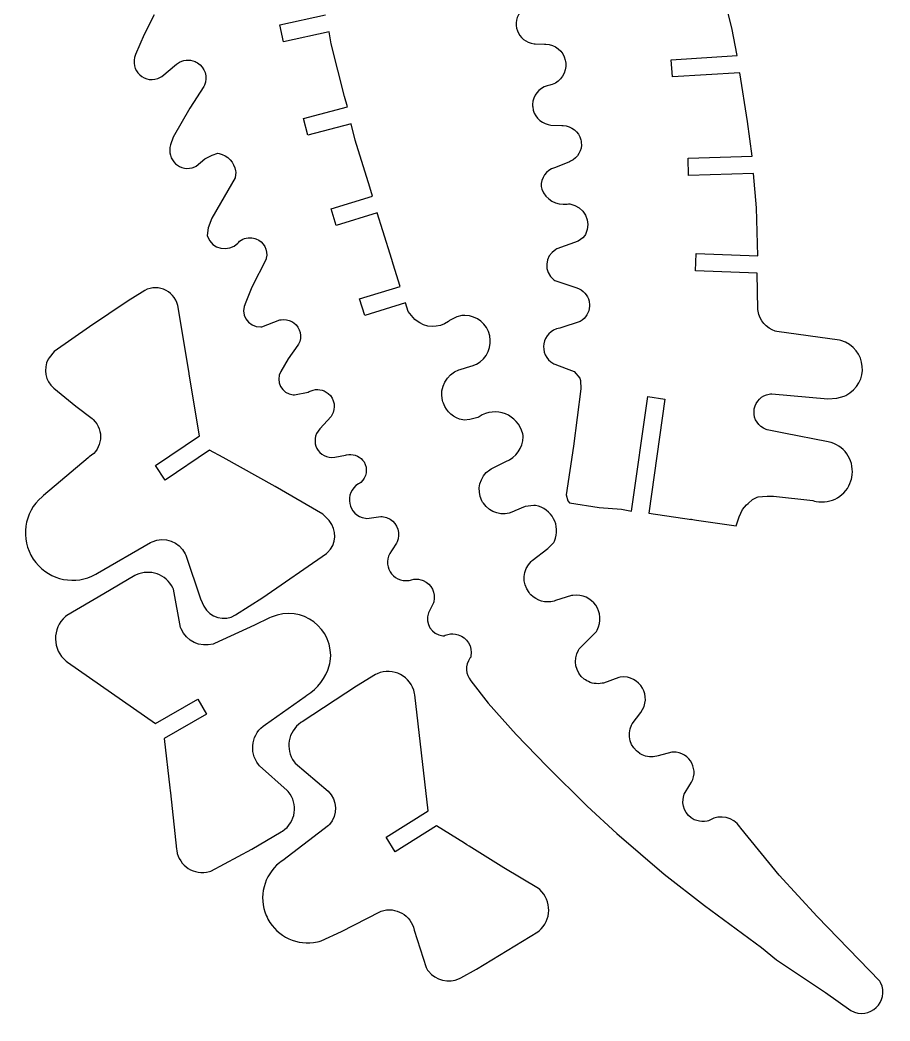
# Model space of a CAD drawing. Extents: x -18 to 13239, y -29 to 8823.
# Drawn here: x -18 to 3438, y -29 to 3949 of the extents above; entities that cross this region are included whole.
import ezdxf

# ---------------------------------------------------------------- set-up
doc = ezdxf.new("R2010")
doc.units = 0
doc.layers.get('0').update_dxf_attribs({"linetype": 'CONTINUOUS'})

msp = doc.modelspace()

# ---------------------------------------------------------------- linework, layer by layer
at = {"color": 7}
for p, q in [((2810.224212, 3918.151596), (2753.974208, 4143.441613)), ((514.317039, 3970.3916), (475.150036, 3891.521594)), ((1014.124077, 3929.511597), (1195.38409, 3969.4316)), ((1028.914078, 3862.341592), (1014.124077, 3929.511597)), ((1209.794091, 3902.161595), (1028.914078, 3862.341592)), ((1218.594092, 3854.831591), (1209.794091, 3902.161595)), ((2830.904214, 3808.171588), (2810.224212, 3918.151596)), ((475.150036, 3891.521594), (441.022033, 3812.651588)), ((1271.044096, 3645.851575), (1218.594092, 3854.831591)), ((2024.044153, 3854.801591), (2029.214153, 3854.491591)), ((2029.214153, 3854.491591), (2065.544156, 3853.781591)), ((2065.544156, 3853.781591), (2071.004156, 3853.741591)), ((677.300051, 3784.211586), (682.032052, 3782.001586)), ((682.032052, 3782.001586), (686.411052, 3779.471585)), ((2148.184162, 3789.101586), (2149.224162, 3783.761586)), ((2149.224162, 3783.761586), (2149.894162, 3778.401585)), ((2569.454194, 3791.561586), (2830.904214, 3808.171588)), ((2573.814194, 3722.911581), (2569.454194, 3791.561586)), ((544.707041, 3724.371581), (603.637046, 3773.811585)), ((603.637046, 3773.811585), (607.764046, 3776.981585)), ((2841.484215, 3739.911582), (2573.814194, 3722.911581)), ((2871.784217, 3545.741568), (2841.484215, 3739.911582)), ((540.392041, 3721.691581), (544.707041, 3724.371581)), ((712.215054, 3685.661578), (655.91605, 3599.281572)), ((714.403054, 3690.201579), (712.215054, 3685.661578)), ((2081.164157, 3688.801579), (2076.064157, 3687.561579)), ((2086.274158, 3689.681579), (2081.164157, 3688.801579)), ((2091.504158, 3691.151579), (2086.274158, 3689.681579)), ((2096.654158, 3692.871579), (2091.504158, 3691.151579)), ((1282.344097, 3603.611572), (1271.044096, 3645.851575)), ((655.91605, 3599.281572), (589.934045, 3483.381563)), ((1107.724084, 3557.961569), (1282.344097, 3603.611572)), ((2018.414152, 3614.091573), (2018.414152, 3608.831573)), ((2018.414152, 3608.831573), (2018.694152, 3603.551572)), ((1125.124085, 3491.411564), (1107.724084, 3557.961569)), ((2890.594218, 3407.521557), (2871.784217, 3545.741568)), ((1297.534098, 3536.491567), (1125.124085, 3491.411564)), ((1313.554099, 3471.251562), (1297.534098, 3536.491567)), ((2080.464157, 3533.571567), (2085.634158, 3532.611567)), ((2085.634158, 3532.611567), (2090.804158, 3531.941567)), ((2090.804158, 3531.941567), (2134.754161, 3529.771567)), ((2134.754161, 3529.771567), (2139.914162, 3529.831567)), ((589.934045, 3483.381563), (580.168044, 3453.831561)), ((1371.384104, 3285.321548), (1313.554099, 3471.251562)), ((2210.034167, 3473.031562), (2211.344167, 3468.081562)), ((2211.344167, 3468.081562), (2212.044167, 3463.011562)), ((681.390051, 3368.041554), (715.728054, 3397.741557)), ((715.728054, 3397.741557), (745.214056, 3412.571558)), ((745.214056, 3412.571558), (767.303058, 3420.061558)), ((767.303058, 3420.061558), (772.553058, 3418.991558)), ((2164.914164, 3386.221556), (2109.834159, 3363.401554)), ((2169.574164, 3388.241556), (2164.914164, 3386.221556)), ((2636.264199, 3400.501557), (2890.594218, 3407.521557)), ((2638.164199, 3331.731552), (2636.264199, 3400.501557)), ((676.804051, 3365.831554), (681.390051, 3368.041554)), ((838.974063, 3344.041553), (836.604063, 3321.841551)), ((838.314063, 3349.301553), (838.974063, 3344.041553)), ((2109.834159, 3363.401554), (2105.114159, 3362.101554)), ((836.604063, 3321.841551), (778.512059, 3221.521543)), ((2896.494219, 3338.871552), (2638.164199, 3331.731552)), ((2907.84422, 3202.161542), (2896.494219, 3338.871552)), ((1382.264104, 3248.841545), (1371.384104, 3285.321548)), ((2052.794155, 3287.171548), (2053.254155, 3282.351548)), ((2053.254155, 3282.351548), (2053.254155, 3282.351548)), ((2053.254155, 3282.311548), (2054.994155, 3277.061548)), ((1217.804092, 3198.291542), (1382.264104, 3248.841545)), ((778.512059, 3221.521543), (744.304056, 3162.291539)), ((1238.014094, 3132.541537), (1217.804092, 3198.291542)), ((1401.004106, 3182.64154), (1238.014094, 3132.541537)), ((1423.784108, 3110.841535), (1401.004106, 3182.64154)), ((2156.214163, 3217.871543), (2161.614163, 3218.871543)), ((2161.614163, 3218.871543), (2166.814164, 3218.191543)), ((2912.91422, 3011.541527), (2907.84422, 3202.161542)), ((744.304056, 3162.291539), (729.727055, 3122.831536)), ((729.727055, 3122.831536), (724.894055, 3093.331534)), ((1458.62411, 2997.711526), (1423.784108, 3110.841535)), ((724.894055, 3093.331534), (726.373055, 3088.661533)), ((847.234064, 3062.991531), (850.494064, 3066.701532)), ((850.494064, 3066.701532), (854.224065, 3069.911532)), ((909.784069, 3082.441533), (914.534069, 3081.191533)), ((914.534069, 3081.191533), (919.014069, 3079.651533)), ((2199.964166, 3070.621532), (2114.80416, 3039.24153)), ((2218.134168, 3082.941533), (2199.964166, 3070.621532)), ((2226.304168, 3092.501534), (2218.134168, 3082.941533)), ((2228.774168, 3097.141534), (2226.304168, 3092.501534)), ((2114.80416, 3039.24153), (2110.444159, 3036.901529)), ((959.074072, 2998.261526), (902.864068, 2887.261518)), ((960.304073, 3002.811527), (959.074072, 2998.261526)), ((1461.59411, 2988.231526), (1458.62411, 2997.711526)), ((1464.554111, 2978.741525), (1461.59411, 2988.231526)), ((2665.124201, 2953.031523), (2667.994202, 3021.761528)), ((2667.994202, 3021.761528), (2912.91422, 3011.541527)), ((1491.884113, 2890.021518), (1464.554111, 2978.741525)), ((2910.72422, 2942.791522), (2665.124201, 2953.031523)), ((2102.784159, 2916.89152), (2106.814159, 2913.97152)), ((2106.814159, 2913.97152), (2118.71416, 2910.11152)), ((2118.71416, 2910.11152), (2194.654166, 2884.581518)), ((2913.49422, 2798.631511), (2910.72422, 2942.791522)), ((466.725035, 2868.281517), (410.994031, 2832.641514)), ((902.864068, 2887.261518), (878.514066, 2828.131514)), ((1331.174101, 2840.631515), (1491.884113, 2890.021518)), ((410.994031, 2832.641514), (257.566019, 2730.171506)), ((1351.394102, 2774.87151), (1331.174101, 2840.631515)), ((1513.514114, 2824.711513), (1351.394102, 2774.87151)), ((1523.494115, 2791.231511), (1513.514114, 2824.711513)), ((2242.604169, 2831.571514), (2243.594169, 2826.631513)), ((2243.594169, 2826.631513), (2244.23417, 2821.751513)), ((652.159049, 2553.021493), (608.579046, 2814.521513)), ((1550.654117, 2759.361508), (1523.494115, 2791.231511)), ((2914.28422, 2792.551511), (2913.49422, 2798.631511)), ((942.914071, 2729.881506), (1014.164077, 2757.271508)), ((1014.164077, 2757.271508), (1018.934077, 2758.221508)), ((1061.39408, 2751.051508), (1065.62408, 2748.661508)), ((1065.62408, 2748.661508), (1069.504081, 2745.941507)), ((1555.204117, 2755.371508), (1550.654117, 2759.361508)), ((1688.504128, 2754.941508), (1683.714127, 2751.231508)), ((1717.95413, 2769.871509), (1688.504128, 2754.941508)), ((1737.654131, 2774.84151), (1717.95413, 2769.871509)), ((1743.584132, 2775.27151), (1737.654131, 2774.84151)), ((1749.544132, 2775.34151), (1743.584132, 2775.27151)), ((2207.244167, 2750.681508), (2131.144161, 2725.561506)), ((2211.464167, 2753.311508), (2207.244167, 2750.681508)), ((2215.554167, 2756.251508), (2211.464167, 2753.311508)), ((257.566019, 2730.171506), (117.759009, 2632.291499)), ((938.194071, 2729.531506), (942.914071, 2729.881506)), ((2131.144161, 2725.561506), (2126.084161, 2724.951506)), ((2988.804226, 2711.441505), (2982.934225, 2713.041505)), ((3237.354245, 2676.871502), (2988.804226, 2711.441505)), ((1849.05414, 2688.641503), (1847.97414, 2694.511504)), ((1849.85414, 2682.751503), (1849.05414, 2688.641503)), ((3243.414245, 2675.321502), (3237.354245, 2676.871502)), ((117.759009, 2632.291499), (97.000007, 2606.621497)), ((1085.924082, 2656.661501), (1046.734079, 2602.301497)), ((1088.294082, 2660.701501), (1085.924082, 2656.661501)), ((97.000007, 2606.621497), (93.989007, 2601.611496)), ((1046.734079, 2602.301497), (1017.424077, 2553.001493)), ((655.357049, 2533.591491), (652.159049, 2553.021493)), ((1725.40413, 2558.821493), (1731.074131, 2560.671493)), ((1731.074131, 2560.671493), (1772.864134, 2573.131494)), ((1772.864134, 2573.131494), (1778.684134, 2574.851494)), ((2102.254159, 2583.451495), (2106.934159, 2581.241495)), ((2106.934159, 2581.241495), (2151.304162, 2564.891494)), ((2151.304162, 2564.891494), (2183.774165, 2552.401493)), ((2183.774165, 2552.401493), (2205.744167, 2526.051491)), ((694.840052, 2296.451473), (655.357049, 2533.591491)), ((2205.744167, 2526.051491), (2208.584167, 2515.93149)), ((2208.584167, 2515.93149), (2210.414167, 2483.891488)), ((115.999009, 2486.541488), (203.562015, 2414.421482)), ((1071.894081, 2459.651486), (1126.004085, 2469.731487)), ((1126.004085, 2469.731487), (1130.104085, 2472.231487)), ((1198.374091, 2470.721487), (1202.334091, 2468.041486)), ((1202.334091, 2468.041486), (1206.114091, 2465.091486)), ((2210.414167, 2483.891488), (2181.154165, 2255.01147)), ((1067.244081, 2459.891486), (1071.894081, 2459.651486)), ((1661.914126, 2431.561484), (1660.314125, 2437.331484)), ((1663.744126, 2425.981483), (1661.914126, 2431.561484)), ((2411.794182, 1997.221451), (2476.004187, 2452.351485)), ((2476.004187, 2452.351485), (2544.114192, 2442.741484)), ((2544.114192, 2442.741484), (2480.154187, 1989.35145)), ((2958.834223, 2462.391486), (2963.724224, 2463.031486)), ((2963.724224, 2463.031486), (2968.544224, 2463.321486)), ((2968.544224, 2463.321486), (3191.354241, 2443.181485)), ((3191.354241, 2443.181485), (3226.694244, 2445.911485)), ((3226.694244, 2445.911485), (3256.874246, 2454.451485)), ((3256.874246, 2454.451485), (3262.614246, 2457.021486)), ((203.562015, 2414.421482), (268.33802, 2365.031479)), ((2898.254219, 2394.771481), (2898.614219, 2399.671481)), ((2898.614219, 2399.671481), (2899.404219, 2404.501482)), ((268.33802, 2365.031479), (272.516021, 2361.171478)), ((1217.474092, 2374.091479), (1173.364089, 2324.721476)), ((1220.124092, 2378.14148), (1217.474092, 2374.091479)), ((1746.684132, 2358.981478), (1740.814131, 2359.901478)), ((1768.824134, 2361.541478), (1746.684132, 2358.981478)), ((1800.784136, 2369.051479), (1768.824134, 2361.541478)), ((1805.994136, 2372.631479), (1800.784136, 2369.051479)), ((2950.974223, 2320.961475), (2946.354223, 2322.451475)), ((3016.454228, 2306.901474), (2950.974223, 2320.961475)), ((519.344039, 2178.131465), (694.840052, 2296.451473)), ((1980.68415, 2298.351474), (1979.344149, 2304.691474)), ((1980.70415, 2292.271473), (1980.68415, 2298.351474)), ((3192.344241, 2273.421472), (3016.454228, 2306.901474)), ((3198.684242, 2272.011472), (3192.344241, 2273.421472)), ((3204.964242, 2270.161471), (3198.684242, 2272.011472)), ((734.220055, 2240.041469), (557.798042, 2121.10146)), ((788.82806, 2210.721467), (734.220055, 2240.041469)), ((2181.154165, 2255.01147), (2152.404163, 2062.391456)), ((251.969019, 2209.861467), (75.439006, 2059.581456)), ((256.916019, 2212.761467), (251.969019, 2209.861467)), ((995.234075, 2094.941458), (788.82806, 2210.721467)), ((1232.854093, 2211.771467), (1274.624096, 2219.281468)), ((1274.624096, 2219.281468), (1279.154097, 2220.611468)), ((1342.934101, 2200.291466), (1345.874102, 2196.551466)), ((1345.874102, 2196.551466), (1348.474102, 2192.681466)), ((1853.26414, 2164.921464), (1912.194144, 2194.701466)), ((557.798042, 2121.10146), (519.344039, 2178.131465)), ((1848.34414, 2161.831463), (1853.26414, 2164.921464)), ((1331.684101, 2108.751459), (1327.0741, 2106.341459)), ((1335.424101, 2111.681459), (1331.684101, 2108.751459)), ((3283.564248, 2118.32146), (3285.414248, 2124.59146)), ((3285.414248, 2124.59146), (3286.924248, 2131.021461)), ((1185.39409, 1985.30145), (995.234075, 2094.941458)), ((75.439006, 2059.581456), (68.998005, 2054.371455)), ((1819.784137, 2033.511454), (1816.914137, 2038.601454)), ((1822.884138, 2028.591453), (1819.784137, 2033.511454)), ((2152.404163, 2062.391456), (2159.074163, 2038.931454)), ((2159.074163, 2038.931454), (2165.244164, 2029.881453)), ((2165.244164, 2029.881453), (2282.354172, 2012.341452)), ((2874.724217, 2028.071453), (2892.014218, 2043.791454)), ((2892.014218, 2043.791454), (2911.09422, 2052.811455)), ((2911.09422, 2052.811455), (2914.49422, 2053.781455)), ((2914.49422, 2053.781455), (2932.134221, 2055.201455)), ((2932.134221, 2055.201455), (2949.844223, 2056.511455)), ((2949.844223, 2056.511455), (2975.174225, 2056.471455)), ((2975.174225, 2056.471455), (3131.934237, 2039.321454)), ((3131.934237, 2039.321454), (3138.224237, 2037.561454)), ((3138.224237, 2037.561454), (3144.654238, 2036.131454)), ((1947.434147, 1997.941451), (1942.124147, 1995.371451)), ((1989.17415, 2015.321452), (1947.434147, 1997.941451)), ((2023.604153, 2020.341453), (1989.17415, 2015.321452)), ((2029.524153, 2019.531453), (2023.604153, 2020.341453)), ((2282.354172, 2012.341452), (2371.204179, 2004.961451)), ((2371.204179, 2004.961451), (2411.794182, 1997.221451)), ((2480.154187, 1989.35145), (2650.3542, 1964.521448)), ((2839.204214, 1974.611449), (2852.664215, 2003.681451)), ((2852.664215, 2003.681451), (2868.984217, 2022.801453)), ((2868.984217, 2022.801453), (2874.724217, 2028.071453)), ((1209.984091, 1959.741448), (1185.39409, 1985.30145)), ((1354.304102, 1969.041449), (1359.334103, 1968.561449)), ((1359.334103, 1968.561449), (1415.904107, 1976.141449)), ((1415.904107, 1976.141449), (1420.644107, 1975.931449)), ((1443.434109, 1969.991449), (1447.654109, 1967.881449)), ((1447.654109, 1967.881449), (1451.88411, 1965.481448)), ((2650.3542, 1964.521448), (2647.3642, 1964.971448)), ((2647.3642, 1964.971448), (2669.904202, 1961.741448)), ((2669.904202, 1961.741448), (2827.594214, 1938.751446)), ((2827.594214, 1938.751446), (2839.204214, 1974.611449)), ((289.977022, 1750.581432), (500.714038, 1873.251441)), ((500.714038, 1873.251441), (506.089038, 1875.731442)), ((1477.844112, 1870.581441), (1460.69411, 1843.471439)), ((1479.974112, 1875.001442), (1477.844112, 1870.581441)), ((2078.414157, 1848.29144), (2102.924159, 1873.041441)), ((2102.924159, 1873.041441), (2105.524159, 1878.501442)), ((1198.914091, 1828.661438), (1203.184091, 1832.341438)), ((1460.69411, 1843.471439), (1457.41411, 1839.571439)), ((2017.114152, 1801.361436), (2078.414157, 1848.29144)), ((34.239003, 1807.001436), (38.899003, 1800.271436)), ((38.899003, 1800.271436), (43.952003, 1793.601435)), ((638.228048, 1827.791438), (640.792048, 1822.391438)), ((640.792048, 1822.391438), (698.396053, 1648.521425)), ((946.634071, 1654.591425), (1198.914091, 1828.661438)), ((2012.964152, 1797.511436), (2017.114152, 1801.361436)), ((282.822021, 1746.341432), (289.977022, 1750.581432)), ((437.495033, 1740.951431), (314.494024, 1668.601426)), ((442.925033, 1743.691432), (437.495033, 1740.951431)), ((1527.644115, 1722.12143), (1532.584116, 1723.14143)), ((1532.584116, 1723.14143), (1537.094116, 1724.55143)), ((1574.784119, 1724.72143), (1579.314119, 1723.29143)), ((1579.314119, 1723.29143), (1583.85412, 1721.58143)), ((591.014045, 1686.851427), (588.499044, 1692.431428)), ((619.471047, 1535.411416), (591.014045, 1686.851427)), ((2007.894152, 1668.931426), (2004.314151, 1673.381426)), ((314.494024, 1668.601426), (167.135013, 1582.64142)), ((698.396053, 1648.521425), (712.410054, 1620.281422)), ((838.194063, 1585.13142), (946.634071, 1654.591425)), ((1624.004123, 1632.431423), (1604.464121, 1593.00142)), ((1625.364123, 1637.121424), (1624.004123, 1632.431423)), ((2011.684152, 1664.941426), (2007.894152, 1668.931426)), ((2108.804159, 1641.711424), (2103.514159, 1640.101424)), ((2172.684164, 1661.661426), (2108.804159, 1641.711424)), ((2178.304165, 1662.641426), (2172.684164, 1661.661426)), ((167.135013, 1582.64142), (162.201012, 1578.631419)), ((973.054073, 1572.721419), (913.504069, 1543.651417)), ((980.104074, 1576.071419), (973.054073, 1572.721419)), ((621.637047, 1529.721416), (619.471047, 1535.411416)), ((913.504069, 1543.651417), (754.693057, 1471.281411)), ((2203.044166, 1450.13141), (2271.714172, 1519.331415)), ((2271.714172, 1519.331415), (2274.474172, 1524.091415)), ((1661.504125, 1502.431413), (1666.354126, 1502.171413)), ((1666.354126, 1502.171413), (1671.134126, 1504.361414)), ((1712.544129, 1508.781414), (1717.71413, 1507.681414)), ((1717.71413, 1507.681414), (1722.64413, 1506.221414)), ((754.693057, 1471.281411), (748.858057, 1469.341411)), ((2200.354166, 1444.961409), (2203.044166, 1450.13141)), ((165.534013, 1401.271406), (170.547013, 1397.401406)), ((170.547013, 1397.401406), (519.796039, 1153.071387)), ((1213.164092, 1391.631405), (1214.424092, 1399.311406)), ((1772.434134, 1416.431407), (1769.384134, 1412.421407)), ((1773.594134, 1421.431407), (1772.434134, 1416.431407)), ((1210.624091, 1383.141404), (1213.124092, 1391.611405)), ((1213.124092, 1391.611405), (1213.124092, 1391.611405)), ((1394.684105, 1348.711402), (1319.1841, 1302.141398)), ((1400.134106, 1351.251402), (1394.684105, 1348.711402)), ((1772.864134, 1322.9214), (1842.234139, 1234.401393)), ((2228.524168, 1326.3214), (2223.894168, 1329.5214)), ((2233.374169, 1323.3014), (2228.524168, 1326.3214)), ((2299.964174, 1314.351399), (2294.344173, 1313.091399)), ((2361.434178, 1336.641401), (2299.964174, 1314.351399)), ((2366.854179, 1337.641401), (2361.434178, 1336.641401)), ((1319.1841, 1302.141398), (1103.264083, 1160.111388)), ((1550.394117, 1267.281396), (1549.434117, 1273.221396)), ((519.796039, 1153.071387), (687.624052, 1250.311394)), ((687.624052, 1250.311394), (722.111055, 1190.79139)), ((957.264072, 1149.821387), (1114.404084, 1261.061395)), ((1114.404084, 1261.061395), (1121.944085, 1265.791396)), ((1602.954121, 806.501361), (1550.394117, 1267.281396)), ((1842.234139, 1234.401393), (1953.504148, 1109.051384)), ((2413.594182, 1152.201387), (2447.924185, 1196.59139)), ((722.111055, 1190.79139), (555.058042, 1094.001383)), ((1103.264083, 1160.111388), (1098.124083, 1156.921387)), ((2411.084182, 1147.261387), (2413.594182, 1152.201387)), ((555.058042, 1094.001383), (576.704044, 897.351368)), ((1953.504148, 1109.051384), (2074.504157, 983.891374)), ((2448.724185, 1031.681378), (2443.854185, 1034.501378)), ((2571.454194, 1039.501379), (2517.38419, 1024.551377)), ((2576.754195, 1039.781379), (2571.454194, 1039.501379)), ((1071.414081, 1000.881376), (1075.274081, 996.171375)), ((1075.274081, 996.171375), (1206.174091, 884.041367)), ((2453.544185, 1029.221378), (2448.724185, 1031.681378)), ((2517.38419, 1024.551377), (2512.11419, 1023.141377)), ((933.31407, 985.191374), (929.44407, 989.901375)), ((1043.534079, 887.191367), (933.31407, 985.191374)), ((2074.504157, 983.891374), (2234.974169, 824.361362)), ((576.704044, 897.351368), (577.810044, 887.541367)), ((577.810044, 887.541367), (578.915044, 877.741366)), ((578.915044, 877.741366), (603.423046, 654.451349)), ((1047.674079, 882.551367), (1043.534079, 887.191367)), ((2621.204198, 872.301366), (2643.2042, 909.291369)), ((2619.454198, 867.361366), (2621.204198, 872.301366)), ((1436.204108, 701.641353), (1602.954121, 806.501361)), ((2234.974169, 824.361362), (2353.364178, 716.481354)), ((2665.774201, 769.121358), (2661.024201, 771.131358)), ((2670.744202, 767.281358), (2665.774201, 769.121358)), ((2717.444205, 766.711358), (2712.424205, 765.391358)), ((2722.314206, 769.691358), (2717.444205, 766.711358)), ((902.664068, 653.571349), (1019.584077, 722.561355)), ((1019.584077, 722.561355), (1024.804077, 725.791355)), ((1206.744091, 747.591356), (1025.434077, 609.251346)), ((1210.774091, 751.861357), (1206.744091, 747.591356)), ((1636.694124, 746.451356), (1472.824111, 643.411349)), ((1747.914132, 677.301351), (1636.694124, 746.451356)), ((2353.364178, 716.481354), (2540.864192, 554.581342)), ((2845.534215, 737.581356), (2842.504215, 742.331356)), ((2998.704226, 550.961342), (2845.534215, 737.581356)), ((1472.824111, 643.411349), (1436.204108, 701.641353)), ((1757.344133, 671.401351), (1747.914132, 677.301351)), ((603.423046, 654.451349), (604.178046, 648.491349)), ((739.699056, 566.911343), (902.664068, 653.571349)), ((1766.774133, 665.50135), (1757.344133, 671.401351)), ((1903.644144, 580.341344), (1766.774133, 665.50135)), ((1018.914077, 604.751346), (1012.554076, 599.831345)), ((1025.434077, 609.251346), (1018.914077, 604.751346)), ((733.966055, 565.141343), (739.699056, 566.911343)), ((2042.014154, 497.101338), (1903.644144, 580.341344)), ((2540.864192, 554.581342), (2701.274204, 429.531332)), ((3149.314238, 386.581329), (2998.704226, 550.961342)), ((2046.684155, 493.121337), (2042.014154, 497.101338)), ((1258.614095, 326.101325), (1411.204107, 405.371331)), ((1411.204107, 405.371331), (1416.744107, 407.441331)), ((2701.274204, 429.531332), (2928.154221, 262.78132)), ((959.984073, 390.351329), (963.274073, 383.061329)), ((963.274073, 383.061329), (966.924073, 375.881328)), ((3398.664257, 128.86131), (3149.314238, 386.581329)), ((1178.564089, 289.601322), (1258.614095, 326.101325)), ((1548.434117, 332.491325), (1595.864121, 183.591314)), ((1796.074136, 176.831313), (2039.284154, 325.251325)), ((2039.284154, 325.251325), (2044.064154, 329.161325)), ((1163.034088, 285.471322), (1170.794088, 287.381322)), ((1170.794088, 287.381322), (1178.564089, 289.601322)), ((2928.154221, 262.78132), (2987.384226, 213.801316)), ((2987.384226, 213.801316), (3182.21424, 83.941306)), ((1595.864121, 183.591314), (1600.424121, 173.511313)), ((1600.424121, 173.511313), (1604.184121, 168.631313)), ((1733.234131, 142.171311), (1796.074136, 176.831313)), ((1727.68413, 139.461311), (1733.234131, 142.171311)), ((3401.324257, 124.071309), (3398.664257, 128.86131)), ((3182.21424, 83.941306), (3283.304248, 12.891301))]:
    msp.add_line(p, q, dxfattribs=at)
for points in [[(1975.921949, 3988.758201), (1929.750046, 3941.057998), (1958.066448, 3862.348392), (2024.046953, 3854.798091)], [(2071.003956, 3853.746191), (2108.291759, 3851.976591), (2139.980562, 3825.540789), (2148.183662, 3789.105886)], [(441.022443, 3812.649188), (413.355201, 3749.347683), (479.886786, 3688.602279), (540.391891, 3721.694881)], [(607.763776, 3776.981485), (628.092147, 3791.440286), (654.425689, 3794.132987), (677.300461, 3784.210986)], [(686.410692, 3779.472385), (716.628344, 3760.870284), (728.567215, 3722.770181), (714.402554, 3690.197479)], [(2149.895862, 3778.406285), (2153.523463, 3741.279483), (2131.501361, 3706.10748), (2096.653658, 3692.874379)], [(2076.063857, 3687.558679), (2042.941454, 3678.002178), (2019.772153, 3648.544276), (2018.418052, 3614.096273)], [(2018.695352, 3603.549472), (2022.043053, 3569.23307), (2046.835955, 3541.150567), (2080.464857, 3533.569067)], [(2139.910162, 3529.830967), (2173.306064, 3528.795467), (2201.989666, 3505.536365), (2210.037767, 3473.035062)], [(2212.044367, 3463.007862), (2215.089867, 3431.383959), (2198.339866, 3401.755557), (2169.574264, 3388.243556)], [(580.168304, 3453.827661), (560.852812, 3394.368056), (619.548667, 3341.051452), (676.803661, 3365.834954)], [(772.552728, 3418.996158), (806.654471, 3411.399158), (832.540763, 3383.682156), (838.318663, 3349.304053)], [(2105.115959, 3362.105854), (2072.321657, 3352.438953), (2050.653655, 3321.226251), (2052.790455, 3287.167148)], [(2054.998755, 3277.063548), (2070.375056, 3235.606444), (2112.52346, 3210.953643), (2156.214863, 3217.872943)], [(2166.819064, 3218.195043), (2222.877668, 3208.331842), (2253.55867, 3148.404038), (2228.777368, 3097.143534)], [(726.373035, 3088.663733), (744.975006, 3037.649129), (809.436821, 3024.053728), (847.234164, 3062.995131)], [(854.225065, 3069.914932), (869.825766, 3082.090233), (890.474667, 3086.880033), (909.784869, 3082.437833)], [(919.016569, 3079.648633), (950.101072, 3067.820832), (967.397873, 3035.267129), (960.306373, 3002.812827)], [(2110.444059, 3036.897829), (2066.050856, 3010.799027), (2062.075556, 2948.417323), (2102.787759, 2916.88932)], [(608.578816, 2814.520313), (593.516965, 2877.707517), (519.925809, 2905.603219), (466.725295, 2868.285617)], [(2194.652366, 2884.580618), (2218.621168, 2876.528117), (2236.888069, 2856.184216), (2242.606869, 2831.574014)], [(878.510166, 2828.133314), (853.231064, 2782.80341), (886.310667, 2728.195306), (938.197871, 2729.528106)], [(2244.23187, 2821.748813), (2246.54307, 2796.535311), (2235.786469, 2771.562209), (2215.557367, 2756.247208)], [(2982.933725, 2713.043105), (2946.783923, 2724.344406), (2920.123821, 2755.098808), (2914.28782, 2792.550011)], [(1018.936977, 2758.218608), (1033.332078, 2760.506808), (1048.631379, 2758.231608), (1061.39348, 2751.052408)], [(1069.506281, 2745.938507), (1096.130183, 2726.236806), (1104.138683, 2689.758003), (1088.295082, 2660.698701)], [(1683.718727, 2751.234708), (1644.853924, 2723.112606), (1592.14512, 2724.701206), (1555.203917, 2755.373908)], [(1847.97844, 2694.506804), (1837.846939, 2741.067207), (1797.168636, 2774.40801), (1749.548432, 2775.33971)], [(2126.080761, 2724.955606), (2053.947955, 2712.676305), (2038.173254, 2618.744598), (2102.251359, 2583.455195)], [(1778.680834, 2574.853294), (1824.901138, 2589.401796), (1854.59764, 2634.550399), (1849.84974, 2682.756003)], [(3262.618546, 2457.017686), (3359.793054, 2505.497889), (3347.604253, 2644.5823), (3243.414145, 2675.326302)], [(93.988947, 2601.612496), (72.707695, 2562.789194), (81.914076, 2514.75369), (115.999359, 2486.537888)], [(1017.427577, 2553.004893), (995.333175, 2512.93589), (1021.666277, 2463.801586), (1067.241681, 2459.894386)], [(1660.312225, 2437.330184), (1648.162424, 2488.578888), (1675.975827, 2540.533392), (1725.39933, 2558.816593)], [(1130.100885, 2472.226687), (1151.455787, 2484.127088), (1177.568189, 2483.541188), (1198.375891, 2470.723787)], [(1206.115191, 2465.088686), (1231.739693, 2443.555785), (1237.753793, 2406.637482), (1220.128792, 2378.14008)], [(2899.406319, 2404.499782), (2905.010519, 2434.219884), (2929.013121, 2457.541786), (2958.834723, 2462.395986)], [(1740.815131, 2359.900878), (1705.165029, 2367.170079), (1676.387627, 2391.880381), (1663.743826, 2425.978983)], [(1979.340149, 2304.693174), (1960.209648, 2381.37998), (1872.099741, 2416.001082), (1805.995236, 2372.634279)], [(2946.350323, 2322.446775), (2916.15892, 2332.988376), (2896.339919, 2362.846478), (2898.252719, 2394.772881)], [(272.516301, 2361.166778), (317.031924, 2318.343575), (309.352233, 2245.40277), (256.916039, 2212.759267)], [(1173.360789, 2324.719176), (1127.597085, 2277.299272), (1167.780288, 2200.875766), (1232.853693, 2211.776167)], [(1912.195444, 2194.696766), (1952.668147, 2210.393367), (1979.79615, 2248.82627), (1980.70275, 2292.275173)], [(3286.928448, 2131.017061), (3298.918049, 2191.636866), (3263.796947, 2251.28267), (3204.966242, 2270.160971)], [(1279.155797, 2220.612468), (1302.393598, 2226.654468), (1327.5139, 2218.734168), (1342.936101, 2200.294766)], [(1348.472402, 2192.686366), (1364.677303, 2166.145364), (1359.196103, 2131.744561), (1335.421801, 2111.681159)], [(1816.912937, 2038.601654), (1794.775136, 2081.869257), (1808.208037, 2134.459461), (1848.34434, 2161.829563)], [(3144.658938, 2036.135254), (3205.039142, 2024.081553), (3265.126447, 2059.511556), (3283.569148, 2118.31816)], [(1327.074, 2106.340259), (1266.228196, 2069.825356), (1284.208797, 1979.50795), (1354.306302, 1969.039549)], [(68.998055, 2054.366655), (-3.42317, 1992.28915), (-18.367181, 1886.583142), (34.238943, 1806.998836)], [(1942.126747, 1995.367651), (1899.505943, 1975.808749), (1849.33784, 1989.90935), (1822.882138, 2028.588953)], [(2105.520159, 1878.497542), (2131.574061, 1939.268346), (2094.598158, 2007.913552), (2029.519653, 2019.534353)], [(1203.179791, 1832.339638), (1239.677194, 1866.012841), (1242.708394, 1922.375745), (1209.981791, 1959.746248)], [(1420.645407, 1975.934049), (1428.414008, 1975.167449), (1436.296608, 1973.176549), (1443.430809, 1969.991349)], [(1451.88541, 1965.481848), (1482.493112, 1946.714347), (1494.579213, 1907.840244), (1479.974412, 1875.006342)], [(506.088578, 1875.727942), (555.811232, 1897.546643), (614.097046, 1876.427542), (638.227908, 1827.790838)], [(1457.41301, 1839.572339), (1416.554307, 1785.993635), (1461.17851, 1711.433029), (1527.641115, 1722.12573)], [(43.952483, 1793.602635), (101.590508, 1721.53563), (202.065775, 1701.770629), (282.822281, 1746.342532)], [(2004.315451, 1673.379026), (1975.363749, 1711.117629), (1979.160249, 1764.115033), (2012.963052, 1797.510836)], [(588.499384, 1692.428528), (561.935582, 1746.490032), (497.527378, 1769.213934), (442.925163, 1743.694732)], [(1537.089516, 1724.55383), (1549.743017, 1727.970531), (1562.103118, 1728.080831), (1574.780519, 1724.71653)], [(1583.85652, 1721.58313), (1616.796122, 1707.840929), (1634.653723, 1671.670026), (1625.362623, 1637.126424)], [(2274.477872, 1524.090915), (2311.420275, 1592.87182), (2255.73547, 1673.158326), (2178.304865, 1662.643026)], [(2103.517259, 1640.099724), (2070.822356, 1631.068823), (2035.353854, 1640.640124), (2011.686452, 1664.942526)], [(712.410194, 1620.286222), (735.237026, 1573.209719), (794.2507, 1556.816818), (838.190163, 1585.13582)], [(1214.424592, 1399.310006), (1232.098993, 1530.526116), (1101.434983, 1629.141723), (980.102874, 1576.072719)], [(1604.467121, 1593.00272), (1589.14912, 1551.381917), (1617.386822, 1506.701314), (1661.501425, 1502.429113)], [(162.201182, 1578.636119), (107.863288, 1531.087316), (109.468758, 1446.690509), (165.533873, 1401.270306)], [(748.858117, 1469.337611), (697.008503, 1454.41061), (642.884149, 1480.151812), (621.637407, 1529.720816)], [(1671.138426, 1504.357214), (1684.716027, 1509.628714), (1698.153128, 1511.222114), (1712.546829, 1508.776814)], [(1722.64193, 1506.218514), (1758.397733, 1494.633513), (1780.123034, 1458.44151), (1773.592534, 1421.430107)], [(2223.898868, 1329.5248), (2188.286965, 1356.655402), (2178.284765, 1405.818106), (2200.356766, 1444.964909)], [(1769.386634, 1412.424207), (1750.185632, 1385.150505), (1751.513432, 1348.575002), (1772.859334, 1322.9207)], [(1121.947285, 1265.787496), (1163.867288, 1293.113998), (1195.74489, 1335.378301), (1210.628291, 1383.140104)], [(1549.437617, 1273.217196), (1535.634216, 1341.181701), (1463.791711, 1378.791804), (1400.131606, 1351.252002)], [(2294.348973, 1313.091599), (2273.556272, 1309.048599), (2251.71257, 1312.705499), (2233.372269, 1323.3018)], [(2447.925985, 1196.59319), (2495.822089, 1259.561295), (2445.450685, 1347.279102), (2366.854179, 1337.642701)], [(1098.121183, 1156.918687), (1045.960979, 1121.939185), (1033.837278, 1051.223679), (1071.415381, 1000.877976)], [(929.44867, 989.899475), (889.523467, 1040.974379), (902.414068, 1115.043084), (957.261772, 1149.819087)], [(2443.857785, 1034.503978), (2406.175282, 1058.55448), (2392.019081, 1106.724384), (2411.085882, 1147.260487)], [(2643.2079, 909.293669), (2684.406403, 964.136773), (2645.3107, 1040.849379), (2576.759095, 1039.786179)], [(2512.11439, 1023.137777), (2492.663688, 1018.446677), (2471.594187, 1020.497177), (2453.548485, 1029.217878)], [(1024.801477, 725.794955), (1077.699281, 760.947357), (1088.233782, 833.728263), (1047.670679, 882.546967)], [(1206.171291, 884.044367), (1243.138094, 848.587664), (1245.129594, 789.81676), (1210.771591, 751.863957)], [(2661.022601, 771.131558), (2624.947098, 788.47536), (2607.226597, 829.210963), (2619.455598, 867.362066)], [(2712.424505, 765.395258), (2697.937204, 762.426158), (2684.892403, 762.899758), (2670.742702, 767.282658)], [(2842.503315, 742.332056), (2815.891013, 781.364959), (2763.182909, 793.35816), (2722.309606, 769.688858)], [(604.177776, 648.494849), (613.584676, 587.165444), (674.244831, 548.056041), (733.966185, 565.139743)], [(1012.558676, 599.836345), (950.158872, 549.466542), (928.72787, 464.238635), (959.979873, 390.347729)], [(2044.067154, 329.162425), (2094.535558, 371.787828), (2095.649158, 448.834334), (2046.684355, 493.119137)], [(1416.744207, 407.442731), (1474.329511, 426.859732), (1535.738416, 391.92033), (1548.437617, 332.492525)], [(966.921973, 375.883528), (1004.866576, 305.236023), (1084.657582, 268.42912), (1163.037188, 285.471422)], [(1604.184321, 168.632213), (1634.319723, 132.12371), (1684.389427, 120.343809), (1727.67983, 139.459311)], [(3283.307948, 12.884301), (3357.202554, -28.879702), (3438.49386, 47.801304), (3401.324957, 124.066409)]]:
    msp.add_open_spline(points, degree=3, dxfattribs=at)

doc.saveas('drawing.dxf')
